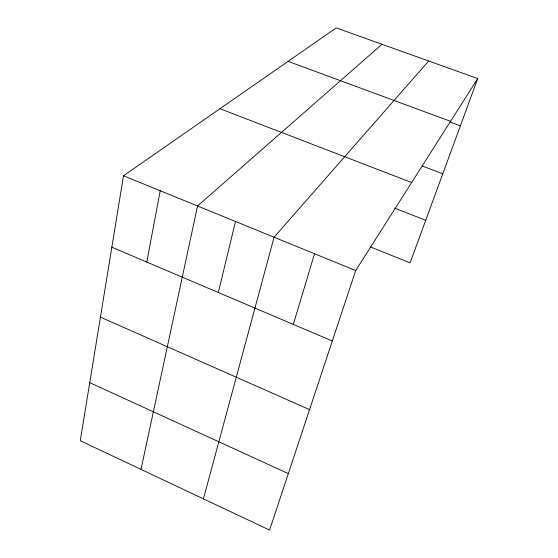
<?xml version="1.0" encoding="UTF-8"?>
<svg xmlns="http://www.w3.org/2000/svg" width="558" height="558" viewBox="0 0 558 558"><rect width="100%" height="100%" fill="white"/><g stroke="black" fill="none" stroke-linecap="round" stroke-linejoin="round"><path stroke-width="0.84" d="M123.499 175.763L80.275 440.715L269.584 530.1L355.69 270.553L477.725 78.566L336.244 27.9L123.499 175.763L355.69 270.553M146.782 262.065L160.216 190.752M141.007 469.39L197.546 205.993L382.007 44.284M218.317 292.497L235.497 221.484M203.426 498.866L274.083 237.241L428.67 60.996M293.313 324.4L314.531 253.751M477.725 78.566L410.102 262.881L370.233 246.852M288.095 61.366L450.55 121.316M450.041 122.014L460.385 125.836M422.099 165.914L442.787 173.789M219.95 108.726L411.651 182.522M394.722 208.162L425.726 220.305M111.844 247.208L332.324 340.994M100.433 317.139L309.557 409.614M89.747 382.655L288.326 473.609"/></g></svg>
